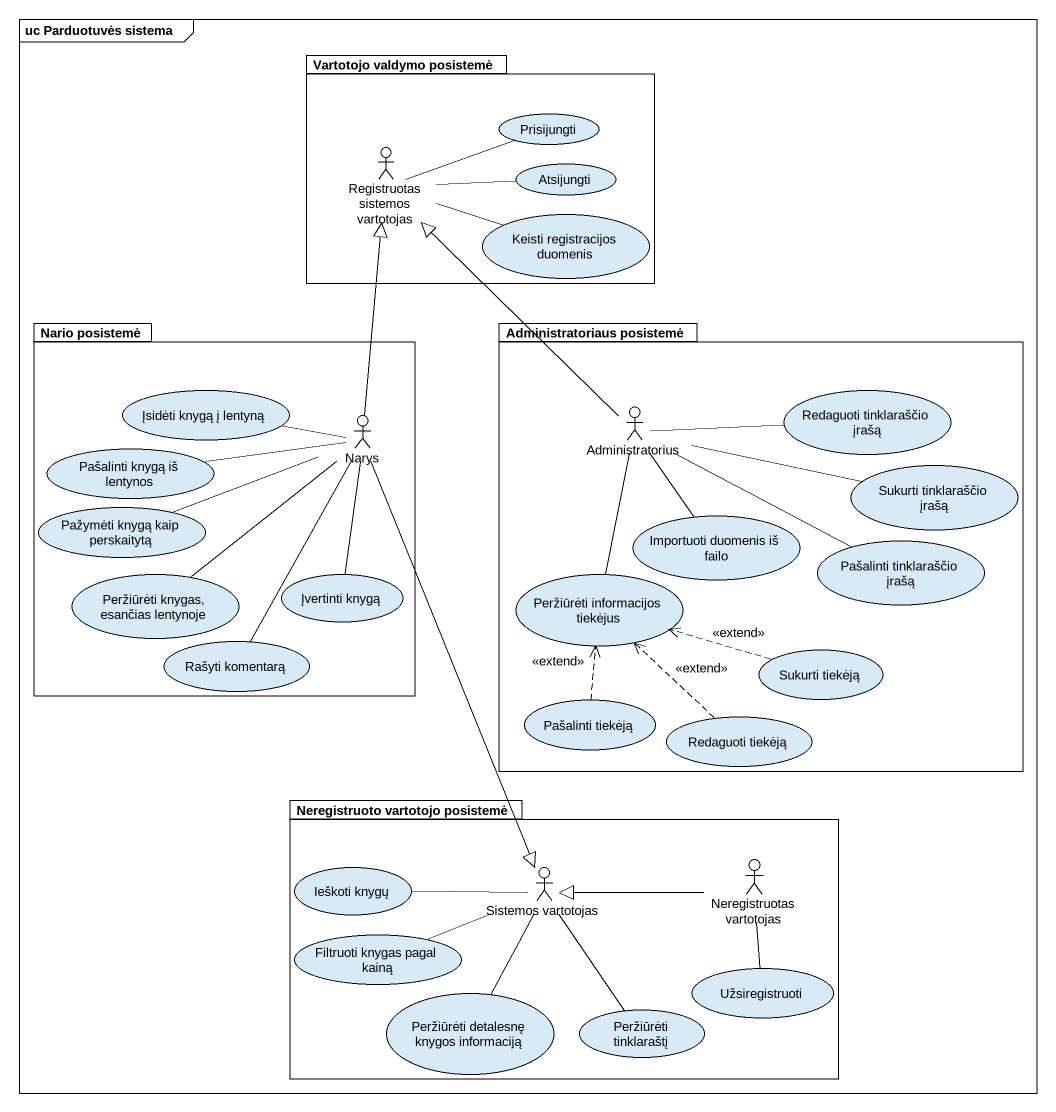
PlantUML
@startuml
mainframe uc Parduotuvės sistema
package "Vartotojo valdymo posistemė" as Vartotojo_valdymo_posistemė {
  usecase Prisijungti
  actor "Registruotas sistemos vartotojas" as Registruotas_sistemos
  usecase Atsijungti
  usecase "Keisti registracijos duomenis" as Keisti_registracijos
}
package "Nario posistemė" as Nario_posistemė {
  usecase "Įsidėti knygą į lentyną" as Įsidėti_knygą_į_lentyną
  usecase "Pašalinti knygą iš lentynos" as Pašalinti_knygą_iš_lentynos
  actor Narys
  usecase "Pažymėti knygą kaip perskaitytą" as Pažymėti_knygą_kaip
  usecase "Peržiūrėti knygas, esančias lentynoje" as Peržiūrėti_knygas_esančias
  usecase "Įvertinti knygą" as Įvertinti_knygą
  usecase "Rašyti komentarą" as Rašyti_komentarą
}
package "Administratoriaus posistemė" as Administratoriaus_posistemė {
  actor Administratorius
  usecase "Redaguoti tinklaraščio įrašą" as Redaguoti_tinklaraščio_įrašą
  usecase "Importuoti duomenis iš failo" as Importuoti_duomenis_iš_failo
  usecase "Sukurti tinklaraščio įrašą" as Sukurti_tinklaraščio_įrašą
  usecase "Pašalinti tinklaraščio įrašą" as Pašalinti_tinklaraščio_įrašą
  usecase "Peržiūrėti informacijos tiekėjus" as Peržiūrėti_informacijos
  usecase "Sukurti tiekėją" as Sukurti_tiekėją
  usecase "Pašalinti tiekėją" as Pašalinti_tiekėją
  usecase "Redaguoti tiekėją" as Redaguoti_tiekėją
}
package "Neregistruoto vartotojo posistemė" as Neregistruoto_vartotojo {
  usecase "Ieškoti knygų" as Ieškoti_knygų
  actor "Sistemos vartotojas" as Sistemos_vartotojas
  actor "Neregistruotas vartotojas" as Neregistruotas_vartotojas
  usecase "Filtruoti knygas pagal kainą" as Filtruoti_knygas_pagal_kainą
  usecase "Peržiūrėti detalesnę knygos informaciją" as Peržiūrėti_detalesnę_knygos
  usecase Užsiregistruoti
  usecase "Peržiūrėti tinklaraštį" as Peržiūrėti_tinklaraštį
}
Registruotas_sistemos -right- Prisijungti
Registruotas_sistemos -right- Atsijungti
Registruotas_sistemos -right- Keisti_registracijos
Administratorius -up-|> Registruotas_sistemos
Administratorius -right- Redaguoti_tinklaraščio_įrašą
Administratorius -- Importuoti_duomenis_iš_failo
Administratorius -right- Sukurti_tinklaraščio_įrašą
Administratorius -right- Pašalinti_tinklaraščio_įrašą
Administratorius -- Peržiūrėti_informacijos
Narys -up-|> Registruotas_sistemos
Narys -left- Įsidėti_knygą_į_lentyną
Narys -left- Pašalinti_knygą_iš_lentynos
Narys -left- Pažymėti_knygą_kaip
Narys -- Peržiūrėti_knygas_esančias
Narys -- Įvertinti_knygą
Narys -- Rašyti_komentarą
Narys --|> Sistemos_vartotojas
Sukurti_tiekėją .left.> Peržiūrėti_informacijos : <<extend>>
Pašalinti_tiekėją .up.> Peržiūrėti_informacijos : <<extend>>
Redaguoti_tiekėją .up.> Peržiūrėti_informacijos : <<extend>>
Sistemos_vartotojas -left- Ieškoti_knygų
Sistemos_vartotojas -left- Filtruoti_knygas_pagal_kainą
Sistemos_vartotojas -- Peržiūrėti_detalesnę_knygos
Sistemos_vartotojas -- Peržiūrėti_tinklaraštį
Neregistruotas_vartotojas -left-|> Sistemos_vartotojas
Neregistruotas_vartotojas -- Užsiregistruoti
@enduml
